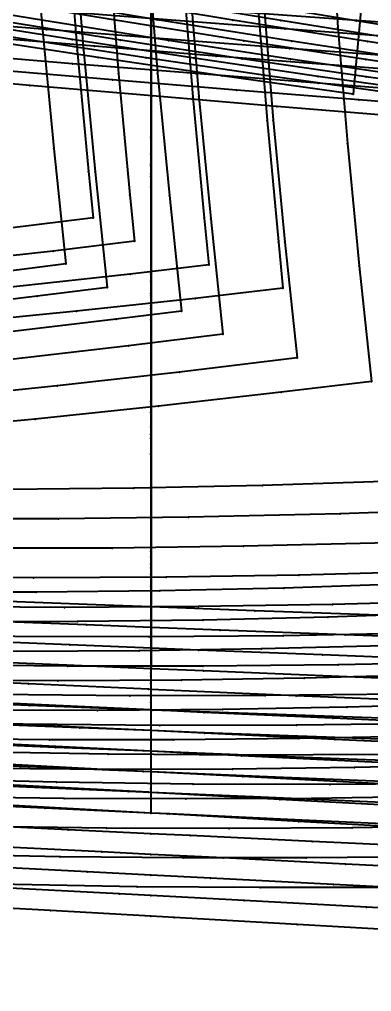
# Model space of a CAD drawing. Extents: x -2408 to 1029, y -526 to 2095.
# Drawn here: x -724.1 to -680.7, y 67.6 to 187.4 of the extents above; entities that cross this region are included whole.
import ezdxf

# ---------------------------------------------------------------- set-up
doc = ezdxf.new("R2010")
doc.units = 0

# ---------------------------------------------------------------- blocks, each defined once
blk = doc.blocks.new(' -30')
at = {"layer": '1'}
for points in [[(-548.150088, 269.514596), (-563.25244, 270.13595), (-578.645983, 270.740797), (-593.768208, 271.312101), (-609.16329, 271.875507), (-624.304347, 272.41661), (-639.700205, 272.958631), (-654.858819, 273.489181), (-670.25476, 274.029992), (-685.455338, 274.570903), (-700.850559, 275.130612), (-700.958405, 275.13464), (-716.031511, 275.698517), (-731.425494, 276.292017), (-746.605074, 276.894467), (-761.997639, 277.522856), (-777.175821, 278.159878), (-792.566917, 278.823549), (-807.743544, 279.49549), (-823.13305, 280.194691), (-838.308092, 280.90181), (-853.695957, 281.63683), (-868.869309, 282.379407)], [(-107.147776, -232.321274), (-108.4905, -247.582435), (-109.843601, -262.961548), (-111.186326, -278.222715), (-112.529052, -293.483881), (-113.9153, -309.239693), (-129.520272, -310.056596), (-144.796102, -310.827887), (-159.917939, -311.495083), (-175.20457, -312.011069), (-190.49622, -312.354313), (-205.784118, -312.523858), (-221.079458, -312.526609), (-236.305912, -312.373558), (-251.598508, -312.072147), (-266.88772, -311.630837), (-281.983351, -311.066357), (-297.263212, -310.381225), (-312.477629, -309.606419), (-327.749207, -308.758059), (-342.760814, -307.877856), (-358.028087, -306.955621), (-373.159335, -306.029753)]]:
    blk.add_lwpolyline(points, dxfattribs=at)
at = {"layer": '14'}
for points in [[(-550.699052, 282.332695), (-565.968947, 282.954628), (-581.240332, 283.549537), (-596.512816, 284.122407), (-611.786236, 284.678231), (-627.060429, 285.222003), (-642.335041, 285.758709), (-657.609871, 286.293342), (-672.884642, 286.83089), (-688.15919, 287.376346), (-700.958176, 287.844696), (-704.484245, 287.973715), (-719.757559, 288.549921), (-735.030142, 289.143388), (-750.301972, 289.754185), (-765.57299, 290.382381), (-780.84325, 291.028048), (-796.112693, 291.691255), (-811.381297, 292.372071), (-826.64904, 293.070568), (-841.915902, 293.786813), (-857.181859, 294.520879), (-872.446892, 295.272833)], [(-120.592102, -240.223475), (-122.316516, -259.822855), (-123.746922, -276.080591), (-125.599365, -297.134361), (-143.735966, -298.080221), (-160.411772, -298.804683), (-177.851857, -299.380318), (-193.730545, -299.70327), (-209.613384, -299.839082), (-225.498006, -299.797372), (-241.382042, -299.587754), (-257.263122, -299.219845), (-270.830917, -298.787241), (-289.345211, -298.036239), (-305.208157, -297.27015), (-321.066482, -296.417223), (-336.921449, -295.502206), (-352.774335, -294.549846), (-368.822548, -293.571679)]]:
    blk.add_lwpolyline(points, dxfattribs=at)
at = {"layer": '2'}
for p in [(-700.958176, 287.845173), (-166.634769, -251.123543), (-166.634769, -251.123543)]:
    blk.add_point(p, dxfattribs=at)
at = {"layer": '3'}
for p in [(-700.956946, 347.424119), (-700.957308, 329.884465), (-700.957624, 314.580517), (-700.957934, 299.567665), (-704.484245, 287.973715), (-700.958176, 287.844696), (-688.15919, 287.376346), (-716.031511, 275.698517), (-700.958405, 275.13464), (-700.850559, 275.130612), (-685.455338, 274.570903), (-198.130621, -246.609965), (-182.830753, -248.856042), (-177.851857, -299.380318), (-193.730545, -299.70327), (-205.784118, -312.523858), (-190.49622, -312.354313), (-175.20457, -312.011069)]:
    blk.add_point(p, dxfattribs=at)
at = {"layer": '4'}
for p in [(-700.958176, 287.844696), (-700.958405, 275.13464)]:
    blk.add_point(p, dxfattribs=at)
at = {"layer": '8'}
for points in [[(-700.953674, 505.879898), (-700.95409, 485.75853), (-700.954458, 467.90115), (-700.95481, 450.86053), (-700.955198, 432.063291), (-700.955609, 412.148189), (-700.955925, 396.86254), (-700.956241, 381.576891), (-700.956551, 366.560706), (-700.956946, 347.424119), (-700.957308, 329.884465), (-700.957624, 314.580517), (-700.957934, 299.567665), (-700.958176, 287.845173)], [(-149.575367, -61.404266), (-151.115646, -78.78272), (-152.487987, -94.226278), (-153.976897, -110.943376), (-155.445483, -127.391194), (-156.80359, -142.561109), (-158.109875, -157.10961), (-159.703982, -174.801196), (-161.062947, -189.836187), (-162.527829, -206.002101), (-164.00052, -222.216037), (-165.331392, -236.837209), (-166.634769, -251.123543)], [(-166.634769, -251.123543), (-182.830753, -248.856042), (-198.130621, -246.609965), (-213.177537, -244.311816), (-229.812285, -241.661319), (-245.413768, -239.056234), (-260.948985, -236.325204), (-276.671849, -233.412617), (-291.672102, -230.516738), (-306.992465, -227.457526), (-322.368478, -224.291877), (-336.560745, -221.276855)]]:
    blk.add_lwpolyline(points, dxfattribs=at)
blk = doc.blocks.new(' -31')
at = {"layer": '1'}
for points in [[(-557.93453, 267.053433), (-572.963389, 267.692279), (-588.256539, 268.317149), (-603.287269, 268.911079), (-618.59881, 269.5002), (-633.630554, 270.067508), (-648.959279, 270.639377), (-663.991401, 271.198233), (-679.384302, 271.773426), (-694.415989, 272.342519), (-700.958405, 272.5951), (-709.764956, 272.935074), (-724.795652, 273.529554), (-740.344061, 274.159765), (-755.173561, 274.775202), (-770.202478, 275.413489), (-785.549544, 276.080779), (-800.577175, 276.749601), (-815.923408, 277.448584), (-830.949565, 278.148891), (-846.294832, 278.880578), (-861.319423, 279.613387), (-876.663651, 280.378803)], [(-102.239732, -236.110072), (-103.536868, -251.238174), (-104.853515, -266.593834), (-106.150648, -281.721932), (-107.44778, -296.850032), (-108.810968, -312.748528), (-124.487154, -313.562193), (-139.9049, -314.335203), (-155.184262, -315.008965), (-170.61236, -315.538121), (-186.045396, -315.90038), (-201.521292, -316.091961), (-216.958478, -316.116997), (-232.359318, -315.984525), (-247.79385, -315.699055), (-263.169757, -315.266989), (-278.596296, -314.6952), (-294.010908, -313.998967), (-309.427135, -313.197615), (-324.674553, -312.325919), (-340.083135, -311.390266), (-355.240609, -310.441104), (-370.646631, -309.464332)]]:
    blk.add_lwpolyline(points, dxfattribs=at)
at = {"layer": '14'}
for points in [[(-553.503501, 279.572014), (-568.936231, 280.234934), (-584.370424, 280.870918), (-599.805761, 281.48481), (-615.24215, 282.081462), (-630.679194, 282.665717), (-646.116763, 283.242424), (-661.554576, 283.816431), (-676.992388, 284.392583), (-692.429955, 284.975729), (-700.958176, 285.304661), (-708.951361, 285.612984), (-724.387761, 286.223535), (-739.82349, 286.849095), (-755.258519, 287.489931), (-770.692819, 288.146307), (-786.12636, 288.818491), (-801.559115, 289.506749), (-816.991055, 290.211347), (-832.422151, 290.932552), (-847.852374, 291.670628), (-863.281695, 292.425844), (-878.710086, 293.198464)], [(-114.067463, -225.393562), (-115.512101, -242.241959), (-117.236514, -262.353301), (-118.666919, -279.035708), (-120.519361, -300.639572), (-138.508693, -301.571632), (-155.170136, -302.298366), (-169.123547, -302.789195), (-187.840628, -303.229636), (-203.888894, -303.405739), (-219.939277, -303.403216), (-235.989395, -303.228985), (-252.036828, -302.889959), (-268.079188, -302.393054), (-284.193062, -301.743583), (-300.221537, -300.969655), (-316.244641, -300.095426), (-332.263749, -299.147884), (-348.280214, -298.154016), (-363.594789, -297.184995)]]:
    blk.add_lwpolyline(points, dxfattribs=at)
at = {"layer": '2'}
blk.add_point((-700.958176, 285.305176), dxfattribs=at)
at = {"layer": '3'}
for p in [(-700.956946, 346.119563), (-700.957308, 328.216197), (-700.957624, 312.5949), (-700.957934, 297.270754), (-708.951361, 285.612984), (-700.958176, 285.304661), (-692.429955, 284.975729), (-676.992388, 284.392583), (-709.764956, 272.935074), (-700.958405, 272.5951), (-694.415989, 272.342519), (-679.384302, 271.773426), (-208.097543, -244.311816), (-193.050627, -246.609965), (-177.750759, -248.856042), (-169.123547, -302.789195), (-203.888894, -303.405739), (-187.840628, -303.229636), (-201.521292, -316.091961), (-186.045396, -315.90038), (-170.61236, -315.538121)]:
    blk.add_point(p, dxfattribs=at)
at = {"layer": '4'}
for p in [(-700.958176, 285.304661), (-700.958405, 272.5951)]:
    blk.add_point(p, dxfattribs=at)
at = {"layer": '8'}
for points in [[(-700.953674, 507.861099), (-700.95409, 487.322493), (-700.954458, 469.094819), (-700.95481, 451.700844), (-700.955198, 432.513816), (-700.955609, 412.185753), (-700.955925, 396.583138), (-700.956241, 380.980522), (-700.956551, 365.652977), (-700.956946, 346.119563), (-700.957308, 328.216197), (-700.957624, 312.5949), (-700.957934, 297.270754), (-700.958176, 285.305176)], [(-161.554775, -251.123543), (-177.750759, -248.856042), (-193.050627, -246.609965), (-208.097543, -244.311816), (-224.732291, -241.661319), (-240.333774, -239.056234), (-255.868991, -236.325204), (-271.591854, -233.412617), (-286.592108, -230.516738), (-301.912471, -227.457526), (-317.288484, -224.291877), (-331.480751, -221.276855)]]:
    blk.add_lwpolyline(points, dxfattribs=at)
blk = doc.blocks.new(' -32')
at = {"layer": '1'}
for points in [[(-544.503819, 263.555708), (-559.846114, 264.273011), (-575.015055, 264.953136), (-590.375642, 265.616744), (-605.54647, 266.251555), (-620.924172, 266.878666), (-636.096177, 267.485696), (-651.489891, 268.094122), (-666.662289, 268.69081), (-682.151071, 269.301665), (-697.323176, 269.906072), (-700.958405, 270.05312), (-712.73454, 270.529508), (-727.905782, 271.155055), (-743.317423, 271.802961), (-758.487586, 272.453098), (-773.899276, 273.126671), (-789.068344, 273.803053), (-804.47995, 274.504324), (-819.647727, 275.208778), (-835.059173, 275.939517), (-850.225541, 276.673821), (-865.636636, 277.435861), (-880.801455, 278.201807)], [(-97.384657, -240.635189), (-98.636602, -255.607938), (-99.904476, -270.771197), (-101.15642, -285.743947), (-102.408364, -300.716696), (-103.707876, -316.258354), (-119.320738, -317.060753), (-134.435872, -317.814663), (-149.433373, -318.481917), (-164.557767, -319.02038), (-179.686893, -319.407358), (-194.769774, -319.63598), (-209.903644, -319.70962), (-224.958535, -319.632813), (-240.090872, -319.407763), (-255.130042, -319.03929), (-270.255401, -318.528109), (-285.427385, -317.881659), (-300.542075, -317.119438), (-315.972145, -316.244473), (-331.077609, -315.318585), (-346.409663, -314.335485), (-361.511141, -313.346831)]]:
    blk.add_lwpolyline(points, dxfattribs=at)
at = {"layer": '14'}
for points in [[(-557.571435, 276.882064), (-572.848641, 277.57007), (-588.127187, 278.232564), (-603.406995, 278.873969), (-618.687759, 279.498698), (-633.969248, 280.111167), (-649.251195, 280.715791), (-664.533444, 281.316991), (-679.815728, 281.919179), (-695.097778, 282.526773), (-700.958176, 282.763557), (-710.965847, 283.167907), (-726.246973, 283.797153), (-741.527498, 284.438462), (-756.807462, 285.092287), (-772.086791, 285.759077), (-787.365413, 286.439283), (-802.643368, 287.133357), (-817.920583, 287.841749), (-833.196983, 288.564909), (-848.472609, 289.30329), (-863.747389, 290.057343), (-879.021247, 290.827515)], [(-109.481255, -232.888736), (-110.88698, -249.700649), (-112.544377, -269.522458), (-113.890472, -285.621214), (-115.439358, -304.144764), (-133.292378, -305.063687), (-149.93868, -305.791969), (-165.686802, -306.34897), (-181.895576, -306.748425), (-198.109271, -306.964771), (-214.325459, -307.002336), (-230.541683, -306.865451), (-246.755519, -306.558445), (-262.96451, -306.085646), (-278.826085, -305.466859), (-295.02044, -304.692243), (-311.208584, -303.802179), (-327.392006, -302.82596), (-343.572197, -301.792879), (-358.258268, -300.830447), (-377.132435, -299.587055)]]:
    blk.add_lwpolyline(points, dxfattribs=at)
at = {"layer": '2'}
blk.add_point((-700.958176, 282.765179), dxfattribs=at)
at = {"layer": '3'}
for p in [(-700.956751, 354.613812), (-700.957132, 335.431994), (-700.957472, 318.245988), (-700.95776, 303.721027), (-700.958064, 288.378354), (-710.965847, 283.167907), (-700.958176, 282.763557), (-695.097778, 282.526773), (-679.815728, 281.919179), (-712.73454, 270.529508), (-700.958405, 270.05312), (-697.323176, 269.906072), (-682.151071, 269.301665), (-203.017526, -244.311824), (-187.970611, -246.609971), (-172.670744, -248.856046), (-198.109271, -306.964771), (-181.895576, -306.748425), (-194.769774, -319.63598), (-179.686893, -319.407358)]:
    blk.add_point(p, dxfattribs=at)
at = {"layer": '4'}
for p in [(-700.958176, 282.763557), (-700.958405, 270.05312)]:
    blk.add_point(p, dxfattribs=at)
at = {"layer": '8'}
for points in [[(-700.953674, 509.8423), (-700.95409, 488.886455), (-700.954458, 470.288488), (-700.95481, 452.541158), (-700.955198, 432.964349), (-700.955505, 417.481348), (-700.95582, 401.624134), (-700.956136, 385.673368), (-700.956448, 369.909708), (-700.956751, 354.613812), (-700.957132, 335.431994), (-700.957472, 318.245988), (-700.95776, 303.721027), (-700.958064, 288.378354), (-700.958176, 282.765179)], [(-156.474762, -251.123543), (-172.670744, -248.856046), (-187.970611, -246.609971), (-203.017526, -244.311824), (-219.652273, -241.661329), (-235.253757, -239.056245), (-250.788973, -236.325215), (-266.511837, -233.412627), (-281.512092, -230.516747), (-296.832457, -227.457534), (-312.208475, -224.291882), (-326.400757, -221.276855)]]:
    blk.add_lwpolyline(points, dxfattribs=at)
blk = doc.blocks.new(' -33')
at = {"layer": '1'}
for points in [[(-549.572868, 260.906681), (-564.692059, 261.643), (-579.987401, 262.35974), (-595.124711, 263.045234), (-610.422013, 263.717983), (-625.5764, 264.368689), (-640.874932, 265.013734), (-656.045228, 265.645601), (-671.344231, 266.279177), (-686.622937, 266.912557), (-700.958405, 267.510967), (-701.921743, 267.551173), (-717.110963, 268.192671), (-732.409045, 268.848295), (-747.599299, 269.509138), (-762.896495, 270.184946), (-778.087638, 270.867003), (-793.383812, 271.565476), (-808.575655, 272.271407), (-823.870654, 272.99504), (-839.063048, 273.727273), (-854.356761, 274.478567), (-869.649699, 275.244669)], [(-159.977908, -322.54537), (-175.244247, -322.948611), (-190.387925, -323.196376), (-205.659296, -323.292831), (-220.881691, -323.237825), (-236.151977, -323.032284), (-251.366381, -322.678641), (-266.629784, -322.176643), (-281.724085, -321.5385), (-296.976042, -320.76472), (-312.096048, -319.8943), (-327.337614, -318.938918), (-342.352205, -317.947963), (-357.588725, -316.915788), (-372.742656, -315.878392)]]:
    blk.add_lwpolyline(points, dxfattribs=at)
at = {"layer": '14'}
for points in [[(-552.640378, 273.773883), (-568.397647, 274.533257), (-584.15667, 275.263918), (-599.917043, 275.970344), (-615.678669, 276.657026), (-631.441143, 277.328443), (-647.204368, 277.989087), (-662.967979, 278.643438), (-678.7318, 279.295986), (-694.495504, 279.951211), (-700.958176, 280.222874), (-711.407599, 280.662104), (-727.170485, 281.334524), (-742.932859, 282.01716), (-758.694676, 282.710698), (-774.455927, 283.415829), (-790.216489, 284.133233), (-805.976357, 284.863601), (-821.735482, 285.607619), (-837.493821, 286.365973), (-853.251364, 287.139351), (-869.007989, 287.928438)], [(-104.401261, -234.62493), (-105.806986, -251.854187), (-107.464383, -272.168058), (-108.810477, -288.666453), (-110.359364, -307.649975), (-128.086269, -308.556416), (-144.71731, -309.285635), (-160.772806, -309.863235), (-175.895349, -310.259592), (-192.274494, -310.515753), (-208.656509, -310.593876), (-225.038908, -310.495855), (-241.419197, -310.223581), (-257.794919, -309.778948), (-273.558501, -309.189626), (-289.91906, -308.42002), (-306.272482, -307.51845), (-322.620351, -306.516631), (-338.964327, -305.446271), (-355.305994, -304.339087), (-371.877439, -303.2079)]]:
    blk.add_lwpolyline(points, dxfattribs=at)
at = {"layer": '2'}
blk.add_point((-700.958176, 280.225182), dxfattribs=at)
at = {"layer": '3'}
for p in [(-700.956652, 358.633801), (-700.956946, 343.510434), (-700.957308, 324.879663), (-700.957624, 308.623679), (-700.957934, 292.676912), (-711.407599, 280.662104), (-700.958176, 280.222874), (-694.495504, 279.951211), (-678.7318, 279.295986), (-717.110963, 268.192671), (-701.921743, 267.551173), (-700.958405, 267.510967), (-686.622937, 266.912557), (-197.937539, -244.311815), (-182.890622, -246.609964), (-167.590753, -248.856042), (-175.895349, -310.259592), (-208.656509, -310.593876), (-192.274494, -310.515753), (-205.659296, -323.292831), (-190.387925, -323.196376), (-175.244247, -322.948611)]:
    blk.add_point(p, dxfattribs=at)
at = {"layer": '4'}
for p in [(-700.958176, 280.222874), (-700.958405, 267.510967)]:
    blk.add_point(p, dxfattribs=at)
at = {"layer": '8'}
for points in [[(-700.953674, 511.823502), (-700.954028, 493.650369), (-700.954378, 475.636261), (-700.954718, 458.108068), (-700.955099, 438.544343), (-700.955402, 422.943899), (-700.955714, 406.866367), (-700.95603, 390.598014), (-700.956345, 374.425076), (-700.956652, 358.633801), (-700.956946, 343.510434), (-700.957308, 324.879663), (-700.957624, 308.623679), (-700.957934, 292.676912), (-700.958176, 280.225182)], [(-151.394768, -251.123543), (-167.590753, -248.856042), (-182.890622, -246.609964), (-197.937539, -244.311815), (-214.572287, -241.661318), (-230.173771, -239.056233), (-245.708988, -236.325202), (-261.431851, -233.412614), (-276.432103, -230.516735), (-291.752464, -227.457523), (-307.128473, -224.291874), (-321.320724, -221.276855)]]:
    blk.add_lwpolyline(points, dxfattribs=at)
blk = doc.blocks.new(' -34')
at = {"layer": '1'}
for points in [[(-550.135995, 258.045975), (-565.472535, 258.830853), (-580.902162, 259.591977), (-596.25616, 260.324763), (-611.687871, 261.040399), (-627.058243, 261.736318), (-642.491357, 262.422015), (-657.876937, 263.096367), (-673.310691, 263.767534), (-688.346205, 264.420255), (-700.958405, 264.969692), (-703.779921, 265.092619), (-719.18269, 265.768612), (-734.615851, 266.452935), (-750.020513, 267.143665), (-765.452986, 267.843916), (-780.8594, 268.552108), (-796.290946, 269.271493), (-811.722021, 270.001724), (-827.12935, 270.74248), (-842.559285, 271.496821), (-857.967792, 272.263431), (-873.396347, 273.0452)], [(-155.418019, -326.070068), (-170.821813, -326.488962), (-186.19169, -326.757586), (-201.600749, -326.874913), (-216.989871, -326.840304), (-232.398229, -326.653351), (-247.786278, -326.313968), (-263.187878, -325.821008), (-278.5517, -325.17648), (-293.941064, -324.390174), (-309.247768, -323.493865), (-324.625365, -322.506073), (-339.819129, -321.472774), (-355.190724, -320.395933), (-370.15938, -319.335385)], [(-980.234234, -281.802241), (-995.616874, -280.897041), (-1010.84555, -279.969732), (-1026.224543, -279.003418), (-1041.564578, -278.011059), (-1056.939991, -276.989186), (-1072.390668, -275.936023), (-1087.762539, -274.86247), (-1103.215046, -273.757712), (-1118.583358, -272.635105)]]:
    blk.add_lwpolyline(points, dxfattribs=at)
at = {"layer": '14'}
for points in [[(-555.655588, 271.048715), (-571.57552, 271.850673), (-587.497189, 272.624017), (-603.420266, 273.373011), (-619.34465, 274.101929), (-635.269936, 274.815031), (-651.196024, 275.516591), (-667.122547, 276.210871), (-683.049291, 276.90214), (-700.958176, 277.681198), (-701.25124, 277.693948), (-716.082292, 278.34431), (-732.008379, 279.049466), (-747.933998, 279.762512), (-763.859133, 280.484359), (-779.783726, 281.215919), (-795.707724, 281.958102), (-811.631069, 282.711818), (-827.553705, 283.477979), (-843.475616, 284.257496), (-859.396668, 285.051278), (-875.316845, 285.860235)], [(-99.321257, -236.361099), (-100.726982, -254.0077), (-102.384379, -274.813633), (-103.730474, -291.711672), (-105.27936, -311.155167), (-122.88965, -312.049685), (-139.505846, -312.779335), (-155.645612, -313.369464), (-172.597044, -313.824843), (-189.14234, -314.09096), (-205.690499, -314.180524), (-222.238975, -314.093077), (-238.78523, -313.828165), (-255.326717, -313.385329), (-270.830914, -312.808043), (-287.356696, -312.024924), (-303.874544, -311.097195), (-320.386237, -310.05905), (-336.893554, -308.944686), (-353.398217, -307.7883), (-369.264324, -306.666958)]]:
    blk.add_lwpolyline(points, dxfattribs=at)
at = {"layer": '2'}
blk.add_point((-700.958176, 277.685184), dxfattribs=at)
at = {"layer": '3'}
for p in [(-700.956652, 357.62448), (-700.956946, 342.205879), (-700.957308, 323.211396), (-700.957624, 306.638075), (-700.957934, 290.379991), (-716.082292, 278.34431), (-701.25124, 277.693948), (-700.958176, 277.681198), (-683.049291, 276.90214), (-703.779921, 265.092619), (-700.958405, 264.969692), (-688.346205, 264.420255), (-192.85753, -244.311817), (-177.810615, -246.609965), (-1103.215046, -273.757712), (-172.597044, -313.824843), (-205.690499, -314.180524), (-189.14234, -314.09096), (-201.600749, -326.874913), (-186.19169, -326.757586), (-170.821813, -326.488962)]:
    blk.add_point(p, dxfattribs=at)
at = {"layer": '4'}
for p in [(-700.958176, 277.681198), (-700.958405, 264.969692)]:
    blk.add_point(p, dxfattribs=at)
at = {"layer": '8'}
for points in [[(-700.953674, 513.804703), (-700.954028, 495.276801), (-700.954378, 476.91103), (-700.954718, 459.040651), (-700.955099, 439.09501), (-700.955402, 423.190017), (-700.955714, 406.798633), (-700.95603, 390.212692), (-700.956345, 373.72403), (-700.956652, 357.62448), (-700.956946, 342.205879), (-700.957308, 323.211396), (-700.957624, 306.638075), (-700.957934, 290.379991), (-700.958176, 277.685184)], [(-146.314764, -251.123543), (-162.510747, -248.856043), (-177.810615, -246.609965), (-192.85753, -244.311817), (-209.492278, -241.66132), (-225.093761, -239.056236), (-240.628978, -236.325205), (-256.351841, -233.412619), (-271.352096, -230.51674), (-286.672459, -227.457528), (-302.048475, -224.291878), (-316.240749, -221.276855)]]:
    blk.add_lwpolyline(points, dxfattribs=at)
blk = doc.blocks.new(' -35')
at = {"layer": '1'}
for points in [[(-139.129792, 294.443996), (-137.953181, 280.141638), (-136.500322, 265.099971), (-135.013094, 250.886536), (-148.183816, 249.209995), (-163.34766, 247.40342), (-178.555418, 245.770497), (-193.423369, 244.402106), (-207.70003, 243.334547), (-222.606377, 242.480514), (-237.875071, 241.853892), (-253.315107, 241.450995), (-268.624313, 241.263922), (-284.069524, 241.274969), (-299.213988, 241.469519)], [(-544.647145, 254.851238), (-559.976131, 255.683734), (-575.399892, 256.491231), (-590.746435, 257.268618), (-606.17264, 258.027724), (-621.535509, 258.765234), (-636.963403, 259.491077), (-652.341469, 260.203586), (-667.770154, 260.911265), (-683.23861, 261.617552), (-698.66741, 262.322504), (-700.958405, 262.427711), (-714.064389, 263.029557), (-729.49281, 263.744003), (-744.89203, 264.463864), (-760.319735, 265.192516), (-775.720942, 265.928298), (-791.14785, 266.674669), (-806.574224, 267.431279), (-821.976648, 268.197837), (-837.401858, 268.977573), (-852.805685, 269.769164), (-868.22956, 270.575636), (-883.634603, 271.395855)], [(-165.549824, -330.008253), (-180.997066, -330.303269), (-196.40788, -330.450618), (-211.777763, -330.448873), (-227.188538, -330.296293), (-242.564569, -329.991982), (-257.969244, -329.531518), (-273.340072, -328.912854), (-288.732317, -328.142923), (-303.730277, -327.2701), (-319.109474, -326.275155), (-334.311362, -325.221521), (-349.682815, -324.113959), (-364.688368, -323.015634), (-380.058656, -321.892006)], [(-974.494042, -284.117539), (-989.877375, -283.189174), (-1005.139104, -282.236163), (-1020.518526, -281.245303), (-1035.917054, -280.223952), (-1051.29271, -279.176298), (-1066.304741, -278.12779), (-1081.676777, -277.028353), (-1096.708758, -275.928293), (-1112.077199, -274.779524), (-1127.134122, -273.632078), (-1142.498963, -272.436082)]]:
    blk.add_lwpolyline(points, dxfattribs=at)
at = {"layer": '14'}
for points in [[(-551.154726, 267.927338), (-567.068873, 268.775939), (-582.984821, 269.594716), (-598.902465, 270.387849), (-614.821471, 271.159505), (-630.741503, 271.913851), (-646.662457, 272.655066), (-662.58396, 273.387316), (-678.505791, 274.114774), (-694.427731, 274.841612), (-700.958176, 275.141201), (-710.940407, 275.599112), (-726.861784, 276.335499), (-742.782764, 277.078817), (-758.703323, 277.830058), (-774.623325, 278.590209), (-790.542746, 279.360261), (-806.461523, 280.141206), (-822.379635, 280.934034), (-838.296942, 281.739734), (-854.213423, 282.559297), (-870.129014, 283.393713)], [(-94.241262, -238.097298), (-95.646987, -256.161237), (-97.304385, -277.459236), (-98.650479, -294.756912), (-100.199366, -314.660378), (-117.38212, -315.528444), (-133.723495, -316.249439), (-149.729661, -316.848071), (-166.400429, -317.32482), (-182.940826, -317.628998), (-199.484468, -317.762168), (-216.02885, -317.721709), (-232.571452, -317.504998), (-249.109769, -317.109412), (-265.641273, -316.532328), (-281.844903, -315.789461), (-298.358634, -314.872752), (-314.865305, -313.830444), (-331.366799, -312.698138), (-347.864946, -311.511442), (-363.762553, -310.349417), (-380.258736, -309.144425)]]:
    blk.add_lwpolyline(points, dxfattribs=at)
at = {"layer": '2'}
for p in [(-700.958176, 275.145187), (-135.013094, 250.886536)]:
    blk.add_point(p, dxfattribs=at)
at = {"layer": '3'}
for p in [(-700.956652, 356.61516), (-700.956946, 340.901323), (-700.957221, 326.178895), (-700.95755, 308.605239), (-700.957822, 294.027856), (-700.958098, 279.321955), (-137.953181, 280.141638), (-710.940407, 275.599112), (-700.958176, 275.141201), (-694.427731, 274.841612), (-678.505791, 274.114774), (-136.500322, 265.099971), (-714.064389, 263.029557), (-700.958405, 262.427711), (-698.66741, 262.322504), (-683.23861, 261.617552), (-187.777546, -244.311815), (-172.730628, -246.609964), (-1127.134122, -273.632078), (-1112.077199, -274.779524), (-199.484468, -317.762168), (-182.940826, -317.628998), (-211.777763, -330.448873), (-196.40788, -330.450618), (-180.997066, -330.303269)]:
    blk.add_point(p, dxfattribs=at)
at = {"layer": '4'}
for p in [(-700.958176, 275.141201), (-700.958405, 262.427711)]:
    blk.add_point(p, dxfattribs=at)
at = {"layer": '8'}
for points in [[(-700.953674, 515.785904), (-700.954028, 496.90323), (-700.954378, 478.185792), (-700.954718, 459.973234), (-700.955099, 439.645677), (-700.955402, 423.436136), (-700.955714, 406.73088), (-700.95603, 389.827352), (-700.956345, 373.022984), (-700.956652, 356.61516), (-700.956946, 340.901323), (-700.957221, 326.178895), (-700.95755, 308.605239), (-700.957822, 294.027856), (-700.958098, 279.321955), (-700.958176, 275.145187)], [(-141.23477, -251.123543), (-157.430757, -248.856042), (-172.730628, -246.609964), (-187.777546, -244.311815), (-204.412296, -241.661318), (-220.01378, -239.056233), (-235.548997, -236.325202), (-251.271859, -233.412615), (-266.272111, -230.516736), (-281.592471, -227.457524), (-296.96848, -224.291875), (-311.160736, -221.276855)]]:
    blk.add_lwpolyline(points, dxfattribs=at)
blk = doc.blocks.new(' -36')
at = {"layer": '1'}
for points in [[(-134.049793, 290.938792), (-132.873163, 276.636424), (-131.420318, 261.594737), (-129.930525, 247.356567), (-138.570311, 246.265114), (-153.43669, 244.482467), (-168.547746, 242.816848), (-183.553624, 241.367204), (-197.968038, 240.204386), (-212.494343, 239.281362), (-227.553251, 238.56932), (-242.984668, 238.071787), (-258.057404, 237.794367), (-273.530172, 237.708608), (-288.605063, 237.810626), (-303.923887, 238.095778)], [(-545.157575, 251.977399), (-560.652262, 252.857356), (-575.704564, 253.683023), (-590.696881, 254.480399), (-605.751663, 255.259333), (-620.759471, 256.017274), (-635.815979, 256.762228), (-650.838252, 257.493266), (-665.89577, 258.217028), (-681.056175, 258.940038), (-696.114135, 259.655706), (-700.958405, 259.886036), (-711.172054, 260.371638), (-726.213128, 261.08938), (-741.270753, 261.811643), (-756.314975, 262.537789), (-771.372108, 263.270087), (-786.419159, 264.008489), (-801.475582, 264.754972), (-816.52521, 265.509732), (-831.58075, 266.27441), (-846.6327, 267.049545), (-861.68706, 267.836459), (-876.741146, 268.636017)], [(-159.612023, -333.50755), (-174.995669, -333.831711), (-190.025621, -334.012844), (-205.04221, -334.055417), (-220.072959, -333.956495), (-235.103038, -333.713633), (-250.129062, -333.322397), (-265.161323, -332.775881), (-280.176087, -332.076688), (-295.37635, -331.229776), (-310.377076, -330.27767), (-325.372055, -329.238628), (-340.762445, -328.112092), (-355.750952, -326.984822), (-371.109986, -325.825073)], [(-978.296661, -286.277752), (-990.113113, -285.56012), (-1005.598166, -284.59047), (-1020.597708, -283.621117), (-1035.747184, -282.613356), (-1050.743047, -281.588708), (-1066.063397, -280.515314), (-1081.055759, -279.439485), (-1096.480537, -278.306728), (-1111.469297, -277.18193), (-1126.486824, -276.032787), (-1141.472028, -274.861583), (-1156.759758, -273.634522), (-1171.739958, -272.402072)]]:
    blk.add_lwpolyline(points, dxfattribs=at)
at = {"layer": '14'}
for points in [[(-549.623166, 264.955089), (-565.699074, 265.856354), (-581.777071, 266.726821), (-597.856824, 267.5704), (-613.938074, 268.391004), (-630.020565, 269.192549), (-646.104039, 269.978948), (-662.188201, 270.754113), (-678.272869, 271.521964), (-694.357748, 272.286412), (-700.958176, 272.600288), (-711.086961, 273.081981), (-727.171594, 273.849856), (-743.255914, 274.621901), (-759.339923, 275.399351), (-775.42351, 276.183433), (-791.506564, 276.975376), (-807.589087, 277.776415), (-823.670968, 278.587777), (-839.752134, 279.410694), (-855.832473, 280.246393), (-871.911987, 281.096108)], [(-88.162856, -226.707319), (-89.643165, -246.169163), (-91.006734, -264.096221), (-92.224381, -280.104814), (-93.570475, -297.802131), (-95.119362, -318.165569), (-112.206748, -319.022967), (-128.535852, -319.743429), (-144.610681, -320.351427), (-160.290547, -320.820687), (-176.996435, -321.162546), (-193.706021, -321.336039), (-210.416724, -321.336434), (-227.125966, -321.159), (-243.831157, -320.799005), (-260.529744, -320.251717), (-276.393075, -319.553865), (-293.073101, -318.644338), (-309.744978, -317.590778), (-326.410742, -316.431364), (-343.072354, -315.204281), (-358.265572, -314.058516), (-374.924507, -312.801369)]]:
    blk.add_lwpolyline(points, dxfattribs=at)
at = {"layer": '2'}
for p in [(-700.958176, 272.605171), (-129.930525, 247.356567)]:
    blk.add_point(p, dxfattribs=at)
at = {"layer": '3'}
for p in [(-700.956652, 355.605825), (-700.956946, 339.596753), (-700.957221, 324.597717), (-700.95755, 306.693891), (-700.957822, 291.84263), (-700.958098, 276.860416), (-132.873163, 276.636424), (-711.086961, 273.081981), (-700.958176, 272.600288), (-694.357748, 272.286412), (-678.272869, 271.521964), (-131.420318, 261.594737), (-711.172054, 260.371638), (-700.958405, 259.886036), (-696.114135, 259.655706), (-681.056175, 258.940038), (-138.570311, 246.265114), (-199.332282, -241.661319), (-182.697534, -244.311816), (-1141.472028, -274.861583), (-1126.486824, -276.032787), (-1111.469297, -277.18193), (-210.416724, -321.336434), (-193.706021, -321.336039), (-176.996435, -321.162546), (-205.04221, -334.055417), (-190.025621, -334.012844), (-174.995669, -333.831711)]:
    blk.add_point(p, dxfattribs=at)
at = {"layer": '4'}
for p in [(-700.958176, 272.600288), (-700.958405, 259.886036)]:
    blk.add_point(p, dxfattribs=at)
at = {"layer": '8'}
for points in [[(-700.953674, 517.767105), (-700.954028, 498.52966), (-700.954378, 479.460557), (-700.954718, 460.90582), (-700.955099, 440.196339), (-700.955402, 423.682258), (-700.955714, 406.66315), (-700.95603, 389.442035), (-700.956345, 372.321923), (-700.956652, 355.605825), (-700.956946, 339.596753), (-700.957221, 324.597717), (-700.95755, 306.693891), (-700.957822, 291.84263), (-700.958098, 276.860416), (-700.958176, 272.605171)], [(-136.154766, -251.123543), (-152.35075, -248.856042), (-167.650618, -246.609965), (-182.697534, -244.311816), (-199.332282, -241.661319), (-214.933765, -239.056234), (-230.468982, -236.325204), (-246.191845, -233.412617), (-261.192099, -230.516738), (-276.512462, -227.457526), (-291.888475, -224.291877), (-306.080742, -221.276855)]]:
    blk.add_lwpolyline(points, dxfattribs=at)
blk = doc.blocks.new(' -37')
at = {"layer": '1'}
for points in [[(-128.969738, 287.432878), (-127.792769, 273.126968), (-126.339501, 258.081565), (-124.848623, 243.833447), (-132.902597, 242.83007), (-147.815277, 241.063317), (-162.845153, 239.418607), (-177.861629, 237.967491), (-192.76397, 236.759187), (-207.819563, 235.797054), (-222.888971, 235.077212), (-238.295454, 234.568414), (-253.378787, 234.274336), (-268.404967, 234.16699), (-283.49094, 234.240524), (-298.806344, 234.499671)], [(-556.121132, 249.724203), (-571.181851, 250.594361), (-586.670414, 251.462009), (-601.733892, 252.282827), (-616.718583, 253.079818), (-631.783954, 253.864518), (-646.783006, 254.632401), (-661.849628, 255.393501), (-676.93927, 256.148676), (-692.006398, 256.898771), (-700.958405, 257.343826), (-707.025654, 257.645473), (-722.092817, 258.396088), (-737.159846, 259.149465), (-752.182522, 259.904338), (-767.249065, 260.666223), (-782.274922, 261.431962), (-797.340842, 262.206754), (-812.369545, 262.98769), (-827.43457, 263.779673), (-842.465873, 264.58011), (-857.529744, 265.393614), (-872.563383, 266.217868)], [(-169.482145, -337.362507), (-184.513669, -337.573189), (-200.0298, -337.649394), (-215.062681, -337.581749), (-230.079625, -337.371635), (-245.108459, -337.013104), (-260.133097, -336.498137), (-275.151054, -335.824685), (-290.161797, -335.005671), (-305.530011, -334.034026), (-320.526271, -332.984522), (-335.917759, -331.835962), (-350.905916, -330.678179), (-366.176563, -329.487888), (-381.164088, -328.321985)], [(-984.857613, -287.83633), (-999.854355, -286.873429), (-1014.854318, -285.880086), (-1030.060748, -284.843583), (-1045.056864, -283.793714), (-1060.45161, -282.688683), (-1075.44398, -281.586653), (-1090.446815, -280.458628), (-1105.435581, -279.30751), (-1120.546661, -278.124239), (-1135.531666, -276.92634), (-1150.88989, -275.666207), (-1165.869786, -274.406066), (-1180.848085, -273.126835)]]:
    blk.add_lwpolyline(points, dxfattribs=at)
at = {"layer": '14'}
for points in [[(-138.805472, 289.67131), (-137.710544, 275.975522), (-136.322554, 261.039368), (-135.752859, 255.318184), (-146.420053, 254.017869), (-161.339272, 252.346026), (-176.877599, 250.800627), (-192.274008, 249.529257), (-208.342578, 248.491048), (-224.429376, 247.72602), (-240.528111, 247.214412), (-256.632188, 246.936475), (-273.912031, 246.875687), (-289.018482, 247.014346), (-305.112116, 247.361918)], [(-545.079875, 261.790432), (-561.149914, 262.739014), (-577.222035, 263.6558), (-593.296128, 264.544606), (-609.37178, 265.409231), (-625.44888, 266.25349), (-641.527015, 267.081183), (-657.606038, 267.896122), (-673.685649, 268.702114), (-689.765586, 269.502964), (-700.958176, 270.059471), (-705.923088, 270.306326), (-722.002954, 271.107454), (-738.082595, 271.911665), (-754.161929, 272.720273), (-770.240877, 273.534593), (-786.319319, 274.355939), (-802.397254, 275.185629), (-818.474561, 276.024976), (-834.55116, 276.875295), (-850.626972, 277.737901), (-866.701916, 278.614109), (-882.775913, 279.505234)], [(-83.082854, -228.147085), (-84.563161, -248.048402), (-85.926731, -266.380292), (-87.144377, -282.750393), (-88.490472, -300.84735), (-90.039358, -321.670761), (-108.79075, -322.59944), (-125.341574, -323.318849), (-141.467044, -323.921672), (-156.851784, -324.381672), (-173.553632, -324.73131), (-190.259175, -324.918217), (-206.965845, -324.935832), (-223.671071, -324.777599), (-240.372286, -324.436959), (-257.06692, -323.907354), (-273.611115, -323.189243), (-290.286222, -322.275945), (-306.952502, -321.207878), (-323.612048, -320.024611), (-340.266953, -318.765713), (-356.91931, -317.470753), (-372.143739, -316.284671)]]:
    blk.add_lwpolyline(points, dxfattribs=at)
at = {"layer": '2'}
for p in [(-700.958176, 270.065174), (-135.752859, 255.318184), (-124.848623, 243.833447)]:
    blk.add_point(p, dxfattribs=at)
at = {"layer": '3'}
for p in [(-700.956551, 360.206516), (-700.956849, 343.627916), (-700.957132, 327.975094), (-700.957472, 309.078169), (-700.95776, 293.107232), (-700.958026, 278.372579), (-137.710544, 275.975522), (-127.792769, 273.126968), (-705.923088, 270.306326), (-700.958176, 270.059471), (-689.765586, 269.502964), (-136.322554, 261.039368), (-707.025654, 257.645473), (-126.339501, 258.081565), (-700.958405, 257.343826), (-692.006398, 256.898771), (-676.93927, 256.148676), (-132.902597, 242.83007), (-194.252276, -241.66132), (-177.617529, -244.311817), (-1135.531666, -276.92634), (-1120.546661, -278.124239), (-1105.435581, -279.30751), (-206.965845, -324.935832), (-190.259175, -324.918217), (-215.062681, -337.581749), (-200.0298, -337.649394), (-184.513669, -337.573189)]:
    blk.add_point(p, dxfattribs=at)
at = {"layer": '4'}
for p in [(-700.958176, 270.059471), (-700.958405, 257.343826)]:
    blk.add_point(p, dxfattribs=at)
at = {"layer": '8'}
for points in [[(-700.953674, 519.748306), (-700.954028, 500.156092), (-700.954378, 480.735319), (-700.954718, 461.838403), (-700.955001, 446.185582), (-700.955299, 429.606974), (-700.955609, 412.411159), (-700.955925, 394.906745), (-700.956241, 377.402331), (-700.956551, 360.206516), (-700.956849, 343.627916), (-700.957132, 327.975094), (-700.957472, 309.078169), (-700.95776, 293.107232), (-700.958026, 278.372579), (-700.958176, 270.065174)], [(-131.074762, -251.123543), (-147.270745, -248.856043), (-162.570613, -246.609965), (-177.617529, -244.311817), (-194.252276, -241.66132), (-209.853759, -239.056236), (-225.388976, -236.325205), (-241.11184, -233.412619), (-256.112094, -230.51674), (-271.432458, -227.457528), (-286.808473, -224.291878), (-301.000748, -221.276855)]]:
    blk.add_lwpolyline(points, dxfattribs=at)
blk = doc.blocks.new(' -38')
at = {"layer": '1'}
for points in [[(-123.889788, 283.928371), (-122.71314, 269.625859), (-121.260281, 254.58402), (-119.770031, 240.341415), (-131.405594, 238.912487), (-146.292283, 237.186881), (-161.263516, 235.597447), (-176.41555, 234.192127), (-191.493505, 233.033374), (-206.683053, 232.119084), (-221.737434, 231.444546), (-236.947153, 230.977241), (-252.263757, 230.705862), (-267.480401, 230.620363), (-283.221517, 230.72439), (-298.095969, 231.001858)], [(-556.811712, 246.89194), (-572.000634, 247.806854), (-587.146178, 248.692853), (-602.338074, 249.558253), (-617.498214, 250.401244), (-632.6922, 251.228289), (-647.865964, 252.039354), (-663.061397, 252.839612), (-678.400743, 253.63828), (-693.596985, 254.423289), (-700.958405, 254.801903), (-708.790504, 255.204707), (-723.986963, 255.985161), (-739.185081, 256.765925), (-754.38145, 257.548026), (-769.577678, 258.332843), (-784.779864, 259.122013), (-799.975604, 259.916178), (-815.181526, 260.71749), (-830.37652, 261.526127), (-845.585904, 262.344741), (-860.779817, 263.173013), (-875.992363, 264.01409)], [(-165.194636, -340.912818), (-180.359181, -341.142881), (-195.518846, -341.239769), (-210.685109, -341.197477), (-225.869472, -341.010858), (-241.032163, -340.673878), (-256.229235, -340.175441), (-271.381111, -339.51288), (-286.525415, -338.69472), (-302.006042, -337.712565), (-317.134262, -336.639131), (-332.188029, -335.492538), (-347.30672, -334.294263), (-362.753914, -333.053838), (-377.871486, -331.841428)], [(-978.36731, -290.637188), (-986.635753, -290.117361), (-1001.70109, -289.145004), (-1016.833677, -288.137269), (-1032.01982, -287.096086), (-1047.148505, -286.030428), (-1062.433996, -284.926286), (-1077.558764, -283.807521), (-1092.815026, -282.652774), (-1107.935913, -281.482839), (-1123.055006, -280.289703), (-1138.253099, -279.067633), (-1153.3682, -277.824751), (-1168.455476, -276.550486), (-1183.564962, -275.241259), (-1198.849732, -273.90755), (-1213.709008, -272.612337)]]:
    blk.add_lwpolyline(points, dxfattribs=at)
at = {"layer": '14'}
for points in [[(-133.725474, 286.166143), (-132.630545, 272.470356), (-131.242553, 257.534186), (-130.672855, 251.812973), (-140.714414, 250.602847), (-155.394026, 248.969688), (-170.92207, 247.425283), (-186.255913, 246.14239), (-202.486594, 245.070471), (-218.7361, 244.272098), (-234.99825, 243.727967), (-251.266861, 243.418773), (-267.535751, 243.325212), (-283.064163, 243.423407), (-299.726602, 243.743404)], [(-543.503521, 258.790803), (-559.735154, 259.793361), (-575.969083, 260.763357), (-592.205049, 261.704302), (-608.442794, 262.61971), (-624.68206, 263.513092), (-640.922588, 264.38796), (-657.16412, 265.247828), (-673.40636, 266.096206), (-689.649124, 266.936609), (-700.958176, 267.518616), (-706.045429, 267.78042), (-722.28845, 268.61472), (-738.531393, 269.449101), (-754.774127, 270.28513), (-771.016632, 271.124384), (-787.258777, 271.96843), (-803.500468, 272.81884), (-819.741611, 273.677185), (-835.982111, 274.545036), (-852.221875, 275.423964), (-868.46077, 276.315538)], [(-78.002859, -229.586858), (-79.483167, -249.927671), (-80.846736, -268.664389), (-82.064383, -285.395989), (-83.410477, -303.89259), (-84.959364, -325.175972), (-103.62927, -326.094491), (-120.180972, -326.813851), (-136.378517, -327.425353), (-153.498207, -327.945001), (-170.366479, -328.304537), (-187.238479, -328.503487), (-204.111576, -328.533374), (-220.983138, -328.385723), (-237.850496, -328.05206), (-254.711046, -327.523906), (-270.830938, -326.828851), (-287.671289, -325.904099), (-304.501924, -324.81051), (-321.325083, -323.59032), (-338.143007, -322.285768), (-354.957992, -320.939086), (-372.280916, -319.547715), (-389.094561, -318.202078)]]:
    blk.add_lwpolyline(points, dxfattribs=at)
at = {"layer": '2'}
for p in [(-700.958176, 267.525177), (-130.672855, 251.812973), (-119.770031, 240.341415)]:
    blk.add_point(p, dxfattribs=at)
at = {"layer": '3'}
for p in [(-700.956551, 359.298787), (-700.956849, 342.419967), (-700.957132, 326.483707), (-700.957392, 311.804195), (-700.957694, 294.729498), (-700.957982, 278.448017), (-132.630545, 272.470356), (-122.71314, 269.625859), (-706.045429, 267.78042), (-700.958176, 267.518616), (-689.649124, 266.936609), (-131.242553, 257.534186), (-708.790504, 255.204707), (-700.958405, 254.801903), (-693.596985, 254.423289), (-121.260281, 254.58402), (-678.400743, 253.63828), (-140.714414, 250.602847), (-131.405594, 238.912487), (-189.172294, -241.661318), (-1138.253099, -279.067633), (-1123.055006, -280.289703), (-1107.935913, -281.482839), (-220.983138, -328.385723), (-204.111576, -328.533374), (-187.238479, -328.503487), (-210.685109, -341.197477), (-195.518846, -341.239769), (-180.359181, -341.142881)]:
    blk.add_point(p, dxfattribs=at)
at = {"layer": '4'}
for p in [(-700.958176, 267.518616), (-700.958405, 254.801903)]:
    blk.add_point(p, dxfattribs=at)
at = {"layer": '8'}
for points in [[(-700.953674, 521.729507), (-700.954028, 501.782521), (-700.954378, 482.010081), (-700.954718, 462.770986), (-700.955001, 446.834736), (-700.955299, 429.955916), (-700.955609, 412.448723), (-700.955925, 394.627342), (-700.956241, 376.805981), (-700.956551, 359.298787), (-700.956849, 342.419967), (-700.957132, 326.483707), (-700.957392, 311.804195), (-700.957694, 294.729498), (-700.957982, 278.448017), (-700.958176, 267.525177)], [(-125.994768, -251.123543), (-142.190756, -248.856042), (-157.490626, -246.609964), (-172.537545, -244.311815), (-189.172294, -241.661318), (-204.773779, -239.056233), (-220.308995, -236.325202), (-236.031858, -233.412615), (-251.03211, -230.516736), (-266.352469, -227.457524), (-281.728478, -224.291875), (-295.920734, -221.276855)]]:
    blk.add_lwpolyline(points, dxfattribs=at)
blk = doc.blocks.new(' -39')
at = {"layer": '1'}
for points in [[(-118.809798, 280.423291), (-117.633191, 266.121346), (-116.180411, 251.080132), (-114.688721, 236.823578), (-129.21387, 235.074452), (-144.286499, 233.366975), (-159.325012, 231.824089), (-174.381808, 230.478986), (-189.564529, 229.361276), (-204.656353, 228.492047), (-219.817172, 227.843143), (-234.927285, 227.40199), (-250.405963, 227.144778), (-265.522311, 227.072712), (-280.556488, 227.176802), (-295.670474, 227.457406), (-310.780255, 227.907916)], [(-552.905503, 243.764494), (-567.991709, 244.716284), (-583.240792, 245.651257), (-598.330102, 246.552582), (-613.593706, 247.442718), (-628.685368, 248.304167), (-643.962419, 249.160203), (-659.055701, 249.992949), (-674.34506, 250.826149), (-689.439303, 251.641245), (-700.958405, 252.259693), (-704.866081, 252.469499), (-719.960709, 253.277628), (-735.263471, 254.096098), (-750.358052, 254.903997), (-765.452569, 255.713795), (-780.759744, 256.538315), (-795.853856, 257.355978), (-811.16513, 258.191471), (-826.258502, 259.022408), (-841.573493, 259.874371), (-856.665797, 260.723997), (-871.984208, 261.597933)], [(-65.808267, -309.885393), (-66.903773, -325.263905), (-68.011785, -340.817986), (-83.960582, -341.594764), (-99.111524, -342.317524), (-113.913382, -342.973938), (-129.592892, -343.580628), (-144.753381, -344.06576), (-159.970925, -344.442322), (-175.137054, -344.697914), (-190.275561, -344.824503), (-205.44389, -344.815251), (-220.612687, -344.663927), (-235.778126, -344.362994), (-250.964639, -343.901581), (-266.120132, -343.274724), (-281.26796, -342.485049), (-296.372536, -341.543265), (-311.503045, -340.472779), (-326.570468, -339.314261), (-341.689337, -338.093001), (-357.145262, -336.818644), (-372.261771, -335.568273), (-387.650479, -334.297441)], [(-981.355062, -292.405988), (-996.453496, -291.406785), (-1011.586352, -290.373656), (-1026.833331, -289.302111), (-1041.962118, -288.209876), (-1057.325513, -287.072587), (-1072.450204, -285.926264), (-1087.804493, -284.73566), (-1102.92523, -283.537311), (-1118.044108, -282.31545), (-1133.337247, -281.056299), (-1148.451967, -279.783986), (-1163.097579, -278.518734), (-1178.727483, -277.133679), (-1193.794285, -275.788721), (-1208.647946, -274.463889), (-1215.149689, -273.884315), (-1215.188025, -258.286589)]]:
    blk.add_lwpolyline(points, dxfattribs=at)
at = {"layer": '14'}
for points in [[(-128.645475, 282.660936), (-127.550548, 268.965145), (-126.162558, 254.028983), (-125.592861, 248.307781), (-135.287115, 247.153078), (-149.649166, 245.568557), (-165.000548, 244.04412), (-181.051967, 242.692704), (-197.278495, 241.611285), (-213.523687, 240.797512), (-229.781782, 240.233044), (-246.04702, 239.89954), (-262.313638, 239.778658), (-278.419943, 239.852064), (-295.109558, 240.141689), (-311.361035, 240.63668)], [(-555.143649, 256.632873), (-571.371546, 257.649911), (-587.601624, 258.637017), (-603.833621, 259.597587), (-620.067275, 260.535019), (-636.302325, 261.452707), (-652.538549, 262.354051), (-668.775607, 263.242441), (-685.013277, 264.121277), (-700.958176, 264.978199), (-701.251297, 264.993954), (-717.09797, 265.842634), (-733.336093, 266.711163), (-749.574104, 267.580211), (-765.811938, 268.451439), (-782.049417, 269.326503), (-798.286477, 270.207067), (-814.523015, 271.094791), (-830.75893, 271.991334), (-846.99412, 272.898358), (-863.228521, 273.817524), (-879.461954, 274.750489)], [(-72.922857, -231.026639), (-74.403165, -251.80694), (-75.766733, -270.94848), (-76.98438, -288.041587), (-78.330474, -306.937831), (-79.87936, -328.681183), (-98.14022, -329.574564), (-114.434603, -330.284646), (-130.482904, -330.899735), (-147.249324, -331.43062), (-164.112816, -331.823005), (-180.980502, -332.061917), (-197.849736, -332.137332), (-214.717899, -332.039229), (-231.582355, -331.757586), (-248.440439, -331.282381), (-265.289533, -330.603591), (-282.05477, -329.718159), (-298.88165, -328.641845), (-315.699989, -327.421288), (-332.512111, -326.100088), (-349.320393, -324.721841), (-366.674352, -323.2841), (-383.480726, -321.898169)]]:
    blk.add_lwpolyline(points, dxfattribs=at)
at = {"layer": '2'}
for p in [(-700.958176, 264.98518), (-125.592861, 248.307781), (-114.688721, 236.823578)]:
    blk.add_point(p, dxfattribs=at)
at = {"layer": '3'}
for p in [(-700.956551, 358.391039), (-700.956849, 341.212017), (-700.957132, 324.99232), (-700.957392, 310.051738), (-700.957694, 292.673349), (-700.957982, 276.102293), (-127.550548, 268.965145), (-117.633191, 266.121346), (-717.09797, 265.842634), (-701.251297, 264.993954), (-700.958176, 264.978199), (-685.013277, 264.121277), (-126.162558, 254.028983), (-704.866081, 252.469499), (-700.958405, 252.259693), (-689.439303, 251.641245), (-674.34506, 250.826149), (-116.180411, 251.080132), (-135.287115, 247.153078), (-129.21387, 235.074452), (-144.286499, 233.366975), (-184.09228, -241.661319), (-1133.337247, -281.056299), (-1118.044108, -282.31545), (-1102.92523, -283.537311), (-214.717899, -332.039229), (-197.849736, -332.137332), (-220.612687, -344.663927), (-205.44389, -344.815251), (-190.275561, -344.824503)]:
    blk.add_point(p, dxfattribs=at)
at = {"layer": '4'}
for p in [(-700.958176, 264.978199), (-700.958405, 252.259693)]:
    blk.add_point(p, dxfattribs=at)
at = {"layer": '8'}
for points in [[(-700.953674, 523.710709), (-700.954028, 503.40895), (-700.954378, 483.28485), (-700.954718, 463.703569), (-700.955001, 447.48388), (-700.955299, 430.304858), (-700.955609, 412.486286), (-700.955925, 394.347959), (-700.956241, 376.209612), (-700.956551, 358.391039), (-700.956849, 341.212017), (-700.957132, 324.99232), (-700.957392, 310.051738), (-700.957694, 292.673349), (-700.957982, 276.102293), (-700.958176, 264.98518)], [(-120.914764, -251.123543), (-137.110748, -248.856042), (-152.410616, -246.609965), (-167.457532, -244.311816), (-184.09228, -241.661319), (-199.693763, -239.056234), (-215.22898, -236.325204), (-230.951844, -233.412617), (-245.952097, -230.516738), (-261.27246, -227.457526), (-276.648473, -224.291877), (-290.84074, -221.276855)]]:
    blk.add_lwpolyline(points, dxfattribs=at)
blk = doc.blocks.new(' -40')
at = {"layer": '1'}
for points in [[(-114.485981, 288.76837), (-113.72976, 276.917634), (-112.552935, 262.613457), (-111.099894, 247.569874), (-109.606695, 233.299084), (-120.718714, 231.970437), (-135.878831, 230.253311), (-151.086638, 228.667434), (-166.247526, 227.274196), (-181.281211, 226.113165), (-196.477338, 225.179362), (-211.493039, 224.478524), (-226.709385, 223.975287), (-241.930854, 223.663108), (-257.333499, 223.527116), (-272.55804, 223.568416), (-288.016999, 223.790635), (-303.236492, 224.186475), (-318.66093, 224.764485)], [(-546.337476, 240.437512), (-561.528378, 241.444435), (-576.645066, 242.418296), (-591.839478, 243.372092), (-606.970634, 244.29937), (-622.167614, 245.210584), (-637.312191, 246.101386), (-652.511042, 246.980817), (-667.667802, 247.845957), (-682.867847, 248.704368), (-698.068292, 249.55634), (-700.958405, 249.717598), (-713.345471, 250.408739), (-728.546204, 251.254813), (-743.717249, 252.098683), (-758.917951, 252.945091), (-774.093852, 253.792425), (-789.294234, 254.644871), (-804.474596, 255.501373), (-819.674311, 256.36559), (-834.858713, 257.23699), (-850.057422, 258.118705), (-865.245477, 259.010728), (-880.442857, 259.915671)], [(-62.915435, -344.326515), (-78.884858, -345.098581), (-94.038029, -345.817426), (-109.228754, -346.488813), (-124.38754, -347.078061), (-139.549709, -347.574096), (-154.750772, -347.968493), (-169.918494, -348.248515), (-185.035321, -348.403784), (-200.205675, -348.426899), (-215.358135, -348.310334), (-230.526272, -348.045559), (-245.701139, -347.622532), (-260.860284, -347.034061), (-276.011818, -346.276698), (-291.258449, -345.345766), (-306.391451, -344.280779), (-321.47393, -343.11358), (-336.593261, -341.872497), (-352.059155, -340.566054), (-367.17452, -339.277857), (-382.593038, -337.965144)], [(-976.074691, -294.702645), (-991.204185, -293.676112), (-1006.337382, -292.617046), (-1021.644407, -291.514434), (-1036.773287, -290.395074), (-1052.214631, -289.223795), (-1067.339311, -288.049358), (-1082.792562, -286.821874), (-1097.913035, -285.594533), (-1113.031509, -284.343427), (-1128.421165, -283.046241), (-1143.535413, -281.744012), (-1158.261832, -280.442024), (-1173.891019, -279.025073), (-1189.231992, -277.625553), (-1204.232508, -276.259437), (-1210.070114, -275.728378), (-1210.108478, -259.911816)]]:
    blk.add_lwpolyline(points, dxfattribs=at)
at = {"layer": '14'}
for points in [[(-123.56547, 279.155712), (-122.470542, 265.459926), (-121.082552, 250.523774), (-120.512857, 244.802589), (-131.364567, 243.530493), (-145.973928, 241.948964), (-161.375069, 240.449098), (-178.165467, 239.068126), (-194.390928, 238.016067), (-210.634097, 237.223517), (-226.889595, 236.672999), (-243.152042, 236.347037), (-259.416059, 236.228154), (-276.099545, 236.30405), (-292.816006, 236.59253), (-309.06414, 237.092658)], [(-552.87281, 253.601944), (-569.094955, 254.661455), (-585.319385, 255.690715), (-601.545838, 256.69301), (-617.774048, 257.671623), (-634.003752, 258.62984), (-650.234723, 259.570948), (-666.46662, 260.498225), (-682.699218, 261.414959), (-698.932251, 262.324435), (-700.958176, 262.437439), (-714.228413, 263.177587), (-730.461674, 264.080988), (-746.694909, 264.98403), (-762.927931, 265.888456), (-779.160667, 266.796014), (-795.393007, 267.708453), (-811.624878, 268.62752), (-827.856095, 269.554958), (-844.086584, 270.492517), (-860.316236, 271.441944), (-876.544977, 272.404987)], [(-70.686734, -273.232537), (-71.90438, -290.687148), (-73.250475, -309.983028), (-74.799361, -332.186356), (-92.667467, -333.055488), (-108.708097, -333.755795), (-124.600046, -334.372734), (-141.001946, -334.911093), (-157.860668, -335.33399), (-174.724047, -335.610859), (-191.589448, -335.730274), (-208.454237, -335.680808), (-225.315768, -335.451036), (-242.171415, -335.029532), (-259.018563, -334.404869), (-276.441395, -333.532693), (-293.265035, -332.481262), (-310.078977, -331.267128), (-326.885647, -329.935219), (-343.687526, -328.530458), (-358.272856, -327.286604), (-377.871778, -325.620422), (-394.67039, -324.198484)]]:
    blk.add_lwpolyline(points, dxfattribs=at)
at = {"layer": '2'}
for p in [(-700.958176, 262.445183), (-120.512857, 244.802589), (-109.606695, 233.299084)]:
    blk.add_point(p, dxfattribs=at)
at = {"layer": '3'}
for p in [(-700.956751, 345.738095), (-700.95704, 328.873445), (-700.957308, 313.201809), (-700.957624, 294.724398), (-700.95788, 279.717548), (-113.72976, 276.917634), (-700.958125, 265.40157), (-122.470542, 265.459926), (-714.228413, 263.177587), (-700.958176, 262.437439), (-112.552935, 262.613457), (-698.932251, 262.324435), (-682.699218, 261.414959), (-713.345471, 250.408739), (-121.082552, 250.523774), (-700.958405, 249.717598), (-698.068292, 249.55634), (-682.867847, 248.704368), (-111.099894, 247.569874), (-131.364567, 243.530493), (-145.973928, 241.948964), (-120.718714, 231.970437), (-135.878831, 230.253311), (-151.086638, 228.667434), (-1143.535413, -281.744012), (-1128.421165, -283.046241), (-1113.031509, -284.343427), (-225.315768, -335.451036), (-208.454237, -335.680808), (-191.589448, -335.730274), (-215.358135, -348.310334), (-200.205675, -348.426899)]:
    blk.add_point(p, dxfattribs=at)
at = {"layer": '4'}
for p in [(-700.958176, 262.437439), (-700.958405, 249.717598)]:
    blk.add_point(p, dxfattribs=at)
at = {"layer": '8'}
blk.add_lwpolyline([(-700.953674, 525.69191), (-700.954028, 505.035382), (-700.9543, 489.088583), (-700.954629, 469.86405), (-700.954904, 453.758589), (-700.955198, 436.568576), (-700.955505, 418.619392), (-700.95582, 400.236382), (-700.956136, 381.744936), (-700.956448, 363.470379), (-700.956751, 345.738095), (-700.95704, 328.873445), (-700.957308, 313.201809), (-700.957624, 294.724398), (-700.95788, 279.717548), (-700.958125, 265.40157), (-700.958176, 262.445183)], dxfattribs=at)

msp = doc.modelspace()

# ---------------------------------------------------------------- block references
at = {"layer": '1'}
for name, p in [(' -34', (420.69429, 460.98861)), (' -36', (420.69429, 460.98861)), (' -38', (420.69429, 460.98861)), (' -35', (420.69429, 460.98861)), (' -37', (420.69429, 460.98861)), (' -39', (420.69429, 460.98861)), (' -40', (420.69429, 460.98861)), (' -32', (-514.58038, 429.196867)), (' -34', (-512.877729, 429.098086)), (' -33', (-513.729155, 429.147803)), (' -36', (-507.788996, 429.001375)), (' -35', (-508.640982, 429.051384)), (' -31', (-515.430888, 429.247568)), (' -37', (-503.551747, 428.953571)), (' -30', (-516.281493, 429.297884)), (' -38', (-502.699294, 428.903101)), (' -39', (-498.461818, 428.854057)), (' -40', (-494.224148, 428.804325)), (' -40', (-571.08619, -90.544825)), (' -38', (-579.253783, -91.775472)), (' -39', (-575.170005, -91.15992)), (' -36', (-583.359915, -93.009197)), (' -37', (-579.276546, -92.393365)), (' -35', (-583.382004, -93.626476)), (' -32', (-6.918598, -172.870121)), (' -31', (-6.913053, -172.870221)), (' -30', (-6.907502, -172.870213)), (' -38', (-6.951881, -172.870051)), (' -36', (-6.940789, -172.870126)), (' -34', (-6.929678, -172.869999)), (' -39', (-6.957418, -172.869929)), (' -37', (-6.946326, -172.869989)), (' -35', (-6.935229, -172.87)), (' -33', (-6.924133, -172.870029)), (' -40', (-6.962963, -172.869906))]:
    msp.add_blockref(name, p, dxfattribs=at)

doc.saveas('drawing.dxf')
